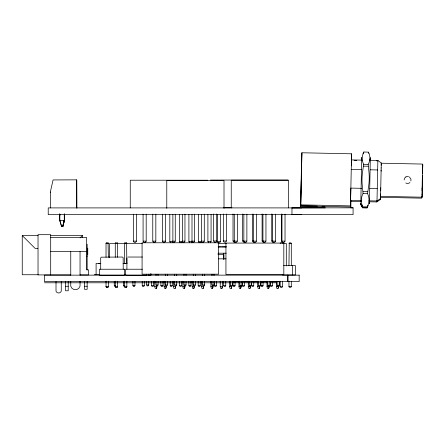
<?xml version="1.0" encoding="UTF-8"?>
<svg xmlns="http://www.w3.org/2000/svg" width="445" height="445" viewBox="0 0 445 445"><rect width="100%" height="100%" fill="white"/><g stroke="black" fill="none" stroke-linecap="round" stroke-linejoin="round"><path stroke-width="0.67" d="M367.92 206.068L367.192 207.898L362.541 207.804L360.628 204.511L360.628 203.821M360.678 201.535L360.678 202.158L360.706 201.296M360.828 200.567L360.828 201.196L361.729 157.48L361.646 160.639M421.943 197.213L421.576 198.159L380.414 197.307L380.419 196.835M381.215 165.256L381.248 163.215L422.411 164.066L422.75 164.383L422.077 196.89L421.726 197.196L380.564 196.345L380.57 195.872M421.927 197.858L421.949 196.367M422.077 196.89L422.11 194.888M422.121 194.548L422.116 194.955L422.283 187.534M422.594 165.813L422.6 165.351L422.583 165.991M422.705 166.73L422.711 166.319L422.544 173.745M422.75 164.383L422.717 166.386M350.588 199.822L350.577 200.428L361.423 200.656M376.859 201.335L376.854 201.941L369.4 201.785M377.015 200.367L377.004 200.979L368.877 200.806M361.557 160.45L361.579 158.448L361.524 160.456M422.533 169.05L422.561 167.287L422.544 167.854M351.311 165.852L351.428 159.905L362.269 160.133M369.3 201.68L369.289 202.303L369.333 200.294M369.406 203.031L369.395 203.727L369.417 202.764M369.456 200.712L369.445 201.34L370.346 157.691L370.29 160.278M380.403 197.202L380.364 199.516L376.854 201.941L376.876 201.101M380.553 196.239L380.52 198.553L377.004 200.979L377.855 160.45L369.723 160.283M381.165 168.032L381.259 163.026L377.855 160.45L377.827 160.851L376.47 160.823M324.739 207.376L300.592 206.881L301.743 153.742L301.671 154.799M300.742 205.913L301.894 152.774L351.567 153.803L350.493 205.885L350.415 206.942L300.742 205.913L301.894 152.774M351.333 158.932L351.416 154.765L351.344 155.822M350.415 206.942L350.56 199.994M351.394 159.722L351.567 153.803M370.151 160.667L370.19 158.659L370.151 160.662M380.692 190.888L381.126 170.046M381.098 171.191L381.165 167.815M422.099 189.025L422.383 175.286M422.283 181.299L422.505 175.486M380.453 195.861L380.364 199.516M380.753 187.757L380.52 198.553M422.082 190.911L422.133 188.496M380.62 193.948L380.564 196.345M380.414 197.307L380.43 196.651M350.577 200.428L350.855 188.102L361.696 188.324M360.628 204.511L360.661 203.554M300.592 206.881L300.67 205.824L317.224 206.163M381.232 163.398L381.259 163.026M404.105 179.919L404.611 178.134L405.901 176.893M410.885 180.954L410.93 179.101L409.361 176.965M368.065 205.284L367.342 206.936L368.071 205.106A53.94 27.996 1.2 0 0 368.276 195.372L367.57 193.608L368.31 188.357A60.498 60.481 2 0 0 368.694 169.628L368.171 164.4L368.95 162.798A53.94 25.932 1.2 0 0 369.133 153.775L368.416 152.145L363.821 151.995L363.092 153.825M363.882 152.051L363.109 153.653A53.94 25.932 1.2 0 0 362.953 162.67L363.671 164.305L362.936 169.506A60.498 60.481 5.9 0 0 362.547 188.241L363.07 193.514L362.28 195.244A53.94 27.996 1.1 0 0 362.046 204.984L362.692 206.842L360.778 203.543M50.385 207.926L50.33 192.045L53.077 179.936L76.512 179.847L76.796 180.158L76.902 208.182M154.754 286.602L155.238 288.46L156.44 288.46L156.913 286.602L154.754 286.602L154.754 281.212M164.105 281.212L164.105 286.602L164.594 288.46L165.79 288.46L166.263 286.602M173.461 286.602L173.945 288.46L175.146 288.46L175.619 286.602L173.461 286.602L173.461 281.212M182.817 281.212L182.817 286.602L183.301 288.46L184.503 288.46L184.97 286.602M192.168 286.602L192.657 288.46L193.853 288.46L194.326 286.602L192.168 286.602L192.168 281.212M203.204 288.46L203.682 286.602M210.88 286.602L211.364 288.46L212.565 288.46L213.033 286.602L210.88 286.602L210.88 281.212M220.231 281.212L220.231 286.602L220.72 288.46L221.916 288.46L222.389 286.602M229.587 286.602L230.071 288.46L231.272 288.46L231.745 286.602L229.587 286.602L229.587 281.212M238.943 281.212L238.943 286.602L239.427 288.46L240.628 288.46L241.095 286.602M248.293 286.602L248.783 288.46L249.979 288.46L250.452 286.602L248.293 286.602L248.293 281.212M257.649 286.602L258.133 288.46L259.335 288.46L259.808 286.602L257.649 286.602L257.649 281.212M267 286.602L267.49 288.46L268.685 288.46L269.158 286.602L267 286.602L267 281.212M276.356 286.602L276.84 288.46L278.042 288.46L278.514 286.602L276.356 286.602L276.356 281.212M156.44 288.46L156.935 286.602M165.79 288.46L166.285 286.602L164.105 286.602M175.146 288.46L175.642 286.602M184.503 288.46L184.998 286.602L182.817 286.602M193.853 288.46L194.348 286.602M212.565 288.46L213.055 286.602M221.916 288.46L222.411 286.602L222.411 281.212M231.272 288.46L231.767 286.602M240.628 288.46L241.118 286.602L238.943 286.602M249.979 288.46L250.474 286.602M259.335 288.46L259.83 286.602M268.685 288.46L269.18 286.602M278.042 288.46L278.537 286.602M64.397 214.051L64.464 220.52L62.845 226.333L64.286 220.325L64.264 214.546M62.689 226.143L64.33 220.375L59.769 220.342M63.696 220.42L64.419 220.47L62.823 226.288M106.311 242.875L106.027 243.443L108.374 243.443L108.091 242.875L106.311 242.875L106.027 243.376L106.027 257.271M115.555 242.875L115.277 243.443L117.619 243.443L117.335 242.875L115.555 242.875L115.277 243.376L115.277 257.271M124.8 242.875L124.522 243.443L126.864 243.443L126.586 242.875L124.8 242.875L124.522 243.376L124.522 263.496M280.172 243.443L280.45 242.875L282.241 242.875L282.519 243.443M134.974 281.535L134.974 285.573L134.44 286.53L133.439 286.53L132.91 285.573L132.91 281.535M144.297 281.535L144.297 285.573L143.768 286.53L142.767 286.53L142.233 285.573L142.233 281.535M148.736 281.59L148.736 284.956L148.202 285.913L147.2 285.913L146.672 284.956L146.672 281.59M153.625 281.535L153.625 285.573L153.091 286.53L152.09 286.53L151.561 285.573L151.561 281.535M158.058 281.59L158.058 284.956L157.53 285.913L156.529 285.913L155.995 284.956L155.995 281.59M162.948 281.535L162.948 285.573L162.419 286.53L161.418 286.53L160.884 285.573L160.884 281.535M167.387 281.59L167.387 284.956L166.853 285.913L165.852 285.913L165.323 284.956L165.323 281.59M172.276 281.535L172.276 285.573L171.742 286.53L170.741 286.53L170.213 285.573L170.213 281.535M176.71 281.59L176.71 284.956L176.181 285.913L175.18 285.913L174.646 284.956L174.646 281.59M181.599 281.535L181.599 285.573L181.071 286.53L180.069 286.53L179.535 285.573L179.535 281.535M186.038 281.59L186.038 284.956L185.504 285.913L184.503 285.913L183.974 284.956L183.974 281.59M190.927 281.535L190.927 285.573L190.393 286.53L189.392 286.53L188.864 285.573L188.864 281.535M195.361 281.59L195.361 284.956L194.832 285.913L193.831 285.913L193.297 284.956L193.297 281.59M200.25 281.535L200.25 285.573L199.722 286.53L198.72 286.53L198.186 285.573L198.186 281.535M204.683 281.59L204.683 284.956L204.155 285.913L203.154 285.913L202.625 284.956L202.625 281.59M214.012 281.59L214.012 284.956L213.483 285.913L212.482 285.913L211.948 284.956L211.948 281.59M216.431 281.607L216.431 285.646L215.903 286.602L214.902 286.602L214.368 285.646L214.368 281.607M225.76 281.607L225.76 285.646L225.226 286.602L224.224 286.602L223.696 285.646L223.696 281.607M232.596 281.223L232.596 285.262L232.067 286.218L231.066 286.218L230.532 285.262L230.532 281.223M235.082 281.607L235.082 285.646L234.554 286.602L233.553 286.602L233.019 285.646L233.019 281.607M241.924 281.223L241.924 285.262L241.39 286.218L240.389 286.218L239.861 285.262L239.861 281.223M244.411 281.607L244.411 285.646L243.877 286.602L242.875 286.602L242.347 285.646L242.347 281.607M251.247 281.223L251.247 285.262L250.719 286.218L249.717 286.218L249.183 285.262L249.183 281.223M253.733 281.607L253.733 285.646L253.205 286.602L252.204 286.602L251.67 285.646L251.67 281.607M260.575 281.223L260.575 285.262L260.041 286.218L259.04 286.218L258.512 285.262L258.512 281.223M263.056 281.607L263.056 285.646L262.528 286.602L261.526 286.602L260.998 285.646L260.998 281.607M269.898 281.223L269.898 285.262L269.37 286.218L268.368 286.218L267.834 285.262L267.834 281.223M272.385 281.607L272.385 285.646L271.856 286.602L270.855 286.602L270.321 285.646L270.321 281.607M279.226 281.223L279.226 285.262L278.692 286.218L277.691 286.218L277.163 285.262L277.163 281.223M288.95 265.57L289.233 242.875L291.013 242.875L291.297 243.376L291.297 265.57M362.541 207.804L361.896 205.946A53.94 27.996 1.1 0 1 361.568 204.728M181.599 242.781L182.411 241.563L182.411 214.562M200.673 242.781L201.49 241.563L201.49 214.562M246.875 214.128L246.875 241.123L246.063 242.341L244.672 242.341L243.854 241.123L243.854 214.128M265.954 214.128L265.954 241.123L265.137 242.341L263.746 242.341L262.934 241.123L262.934 214.128M172.054 242.781L172.877 241.563L172.877 214.562M220.564 214.562L220.564 241.563L219.741 242.781L142.077 242.775L142.077 274.192L218.606 274.192L218.606 242.775M237.341 214.128L237.341 241.123L236.512 242.341L235.105 242.341L234.281 241.123L234.281 214.128M285.028 214.128L285.028 241.123L284.199 242.341L282.792 242.341L281.969 241.123L281.969 214.128M136.454 214.134L136.454 241.134L135.625 242.353L134.212 242.353L133.383 241.134L133.383 214.134M155.833 214.134L155.833 241.134L155.01 242.353L153.592 242.353L152.768 241.134L152.768 214.134M204.294 214.134L204.294 241.134L203.465 242.353L202.052 242.353L201.496 241.54L198.47 241.563L198.47 214.562M216.704 213.973L216.704 240.968L215.875 242.186L214.462 242.186L213.633 240.968L213.633 213.973M191.161 242.781L192.001 241.563L192.001 214.562M256.459 214.128L256.459 241.123L255.625 242.341L254.201 242.341L253.366 241.123L253.366 214.128M146.194 214.134L146.194 241.134L145.354 242.353L143.924 242.353L143.084 241.134L143.084 214.134M165.529 214.134L165.529 241.134L164.689 242.353L163.259 242.353L162.419 241.134L162.419 214.134M175.263 214.134L175.263 241.134L174.429 242.353L172.999 242.353L172.438 241.54M184.959 214.134L184.959 241.134L184.119 242.353L182.689 242.353L182.127 241.54M194.599 241.134L193.764 242.353L192.329 242.353L191.495 241.134L194.599 241.134L194.599 214.134M226.444 213.973L226.444 240.968L225.604 242.186L224.174 242.186L223.334 240.968L223.334 213.973M210.218 242.781L211.075 241.563L211.075 214.562M275.538 214.128L275.538 241.123L274.682 242.341L273.219 242.341L272.362 241.123L272.362 214.128M108.374 286.697L107.935 287.259L106.466 287.259L106.027 286.697M117.619 286.697L117.18 287.259L115.717 287.259L115.277 286.697M126.864 286.697L126.425 287.259L124.962 287.259L124.522 286.697M291.297 281.168L291.297 286.697L290.858 287.259L289.389 287.259L288.95 286.697L288.95 281.168M80.072 237.925L82.453 235.544L82.453 237.608M107.801 287.309L108.374 286.747L108.374 281.168M117.052 287.309L117.619 286.747L117.619 281.168M126.297 287.309L126.864 286.747L126.864 281.168M282.519 281.195L282.519 286.747L281.952 287.309L280.739 287.309L280.172 286.747L280.172 281.195M362.692 206.842L367.286 206.836M368.416 152.145L368.888 153.364M59.691 220.342L61.555 226.294M59.992 220.581L60.181 220.536M63.974 220.325L64.375 220.42L64.308 213.95M64.208 220.57L64.508 220.564L64.486 214.145M62.395 226.333C58.417 225.537 66.288 226.894 61.438 226.149M61.594 226.244L62.066 226.333L61.527 226.244L59.825 220.486L59.758 214.017M61.505 226.143L62.806 226.288L61.849 226.099M291.964 207.904L325.306 207.871M351.005 207.843L353.085 207.837L353.085 214.662L48.221 214.662L48.221 207.904L301.565 207.904M210.507 180.053L288.037 180.053M207.787 180.214L130.257 180.214L130.257 207.904M223.663 207.743L231.967 207.743M353.085 207.837L291.964 207.837L291.964 214.662M291.964 214.462L301.565 214.462M38.231 274.743L22.25 274.743L22.25 235.544L38.164 235.544M50.624 235.544L82.453 235.544M50.691 237.508L86.603 237.508L86.603 269.854L88.483 269.854L88.483 274.915L80.039 274.915M213.633 240.968L216.704 240.968M223.334 240.968L226.444 240.968M233.013 213.973L233.013 240.968L234.86 240.968M242.67 213.973L242.67 240.968L243.91 240.968M252.41 213.973L252.41 240.968L253.65 240.968M262.099 213.973L262.099 240.968L263.34 240.968M271.745 213.973L271.745 240.968L272.985 240.968M133.383 241.134L136.454 241.134M143.084 241.134L146.194 241.134M152.768 241.134L155.833 241.134M162.419 241.134L165.529 241.134M172.159 241.134L175.263 241.134M182.472 241.134L184.959 241.134M201.223 241.134L204.294 241.134M234.281 241.123L237.341 241.123M243.854 241.123L246.875 241.123M253.366 241.123L256.459 241.123M262.934 241.123L265.954 241.123M272.362 241.123L275.538 241.123M281.969 241.123L285.028 241.123M169.818 214.562L169.818 241.563L172.877 241.563M179.391 214.562L179.391 241.563L182.411 241.563M188.903 214.562L188.903 241.563L192.001 241.563M207.898 214.562L207.898 241.563L211.075 241.563M217.505 214.562L217.505 241.563L220.564 241.563M235.255 242.186L233.842 242.186L233.013 240.968M244.939 242.186L243.51 242.186L242.67 240.968M254.201 242.186L253.244 242.186L252.41 240.968M263.891 242.186L262.939 242.186L262.099 240.968M273.536 242.186L272.579 242.186L271.745 240.968M115.288 243.393L109.665 243.393L109.665 257.733M117.308 243.393L124.95 243.393M126.336 243.393L142.317 243.393M288.95 243.376L291.297 243.376M218.05 243.465L226.321 243.465M283.548 243.465L286.307 243.465L286.307 266.004M218.161 246.892L220.731 246.892M221.471 246.892L224.452 246.892M224.742 246.892L226.394 246.892M218.584 246.919L226.227 246.919M37.858 248.393L35.099 248.393L22.25 235.544M50.691 251.547L86.603 251.547M217.961 253.199L226.221 253.199M217.961 254.679L223.796 254.679L223.807 259.452L223.824 253.199M86.603 256.292L87.153 256.292M120.411 257.038L101.165 257.166L100.692 257.978L100.692 269.231M120.873 257.038L122.497 257.071L123.17 257.733L123.198 269.231M127.854 257.038L142.489 257.038M218.384 258.829L226.021 258.829M98.462 263.401L100.837 263.401M123.154 263.401L124.005 263.401M124.572 263.401L126.797 263.401M100.737 263.423L96.098 263.423L96.098 274.676M123.143 263.423L127.003 263.423M283.621 265.57L295.385 265.57L295.385 274.949L282.241 274.949M142.433 269.231L125.668 269.231L125.668 275.233L147.189 275.233M94.234 274.676L99.747 274.676M124.511 274.676L125.885 274.676M70.755 274.915L38.031 274.915L38.031 234.687L50.691 234.687L50.691 274.915M148.574 275.233L150.66 275.233L150.66 273.836M232.446 281.869L239.371 281.869M241.591 281.869L248.621 281.869M250.913 281.869L257.961 281.869M260.737 281.869L267.506 281.869M269.87 281.869L276.818 281.869M278.648 281.869L280.144 281.869M44.472 282.786L268.135 282.786M269.804 282.786L276.879 282.786M146.672 284.956L148.736 284.956M155.995 284.956L158.058 284.956M165.323 284.956L167.387 284.956M174.646 284.956L176.71 284.956M183.974 284.956L186.038 284.956M193.297 284.956L195.361 284.956M202.625 284.956L204.683 284.956M211.948 284.956L214.012 284.956M230.532 285.262L232.596 285.262M239.861 285.262L241.924 285.262M249.183 285.262L251.247 285.262M258.512 285.262L260.575 285.262M267.834 285.262L269.898 285.262M277.163 285.262L279.226 285.262M114.259 281.535L114.259 285.573L115.633 285.573M123.582 281.535L123.582 285.573L124.962 285.573M132.91 285.573L134.974 285.573M142.233 285.573L144.297 285.573M151.561 285.573L153.625 285.573M160.884 285.573L162.948 285.573M170.213 285.573L172.276 285.573M179.535 285.573L181.599 285.573M188.864 285.573L190.927 285.573M198.186 285.573L200.25 285.573M214.368 285.646L216.431 285.646M223.696 285.646L225.76 285.646M233.019 285.646L235.082 285.646M242.347 285.646L244.411 285.646M251.67 285.646L253.733 285.646M260.998 285.646L263.056 285.646M270.321 285.646L272.385 285.646M65.599 286.257L68.224 286.257M84.528 286.257L87.153 286.257M201.524 286.602L203.704 286.602L203.209 288.46L202.008 288.46L201.524 286.602L201.524 281.212M220.231 286.602L222.411 286.602M106.027 281.168L106.027 286.747L108.374 286.747M115.277 281.168L115.277 286.747L117.619 286.747M124.522 281.168L124.522 286.747L126.864 286.747M280.172 286.747L282.519 286.747M288.95 286.697L291.297 286.697M63.785 220.514L64.43 220.564M354.109 160.361L356.818 160.417M363.671 164.305L368.171 164.4M363.665 166.152L368.104 166.241M351.239 169.412L361.407 169.623M370.212 169.801L377.666 169.957M369.828 188.491L377.282 188.647M363.142 191.623L367.576 191.717M363.07 193.514L367.57 193.608M351.105 201.407L361.268 201.618M300.82 204.856L350.493 205.885M322.058 206.263L324.817 206.319M362.603 207.709L367.136 207.804M124.522 286.747L125.09 287.309M115.277 286.747L115.845 287.309M106.027 286.747L106.6 287.309M50.33 192.045L50.619 192.357M207.898 241.563L208.755 242.781M188.903 241.563L189.737 242.781M282.302 242.186L281.474 240.968L281.474 213.973M217.505 241.563L218.328 242.781M169.818 241.563L170.641 242.781M198.47 241.563L199.282 242.781M179.391 241.563L180.208 242.781M126.586 242.875L126.864 263.496M117.335 242.875L117.619 257.271M108.091 242.875L108.374 257.271M280.178 286.602L279.649 285.646L279.649 281.607M123.582 285.573L124.116 286.53M114.259 285.573L114.788 286.53M362.03 205.156L362.747 206.792M361.88 206.124L362.358 207.209M76.512 179.847L76.612 207.871M59.847 214.112L59.852 216.042M59.713 213.967L59.736 220.392M350.905 200.161L350.905 207.754M324.683 206.419L324.683 207.787M292.571 265.57L292.571 274.949M288.471 207.898L288.471 180.208L231.244 180.208L231.244 207.898M287.909 275.144L287.909 281.618M287.82 275.144L287.82 281.618M224.007 208.332L224.007 180.642L166.78 180.642L166.78 208.332M214.012 274.192L214.012 275.538M211.948 274.192L211.948 275.538M204.683 274.192L204.683 275.538M202.625 274.192L202.625 275.538M195.361 274.192L195.361 275.538M193.297 274.192L193.297 275.538M186.038 274.192L186.038 275.538M183.974 274.192L183.974 275.538M176.71 274.192L176.71 275.538M174.646 274.192L174.646 275.538M167.387 274.192L167.387 275.538M165.323 274.192L165.323 275.538M158.058 274.192L158.058 275.538M155.995 274.192L155.995 275.538M151 273.786L151 275.144M148.736 274.192L148.736 275.538M146.672 274.192L146.672 275.538M126.908 257.978L126.908 269.231M87.754 248.115L87.754 254.985M87.153 244.222L87.153 269.854M87.153 281.585L87.153 289.306L84.528 289.306L84.528 281.585M80.039 251.547L80.039 275.11M80.039 281.346L80.039 286.196A4.795 4.795 0 0 1 70.755 286.196L70.755 281.346M70.755 251.547L70.755 275.11M68.224 281.585L68.224 290.78L65.599 290.78L65.599 281.585M61.26 281.618L61.26 291.241A2.837 2.837 0 0 1 56.009 291.241L56.009 281.618M409.962 182.489A3.46 3.46 0 0 1 405.773 182.951M405.896 176.96A3.46 3.46 0 0 1 408.527 176.671M62.65 226.194L62.172 226.093L62.65 226.188M283.821 243.081L225.938 243.081L225.938 274.493L283.821 274.493L283.821 243.081M124.444 269.231L99.452 269.231L99.452 275.233L124.444 275.233L124.444 269.231M299.168 275.144L44.472 275.144L44.472 281.618L299.168 281.618L299.168 275.144"/></g></svg>
